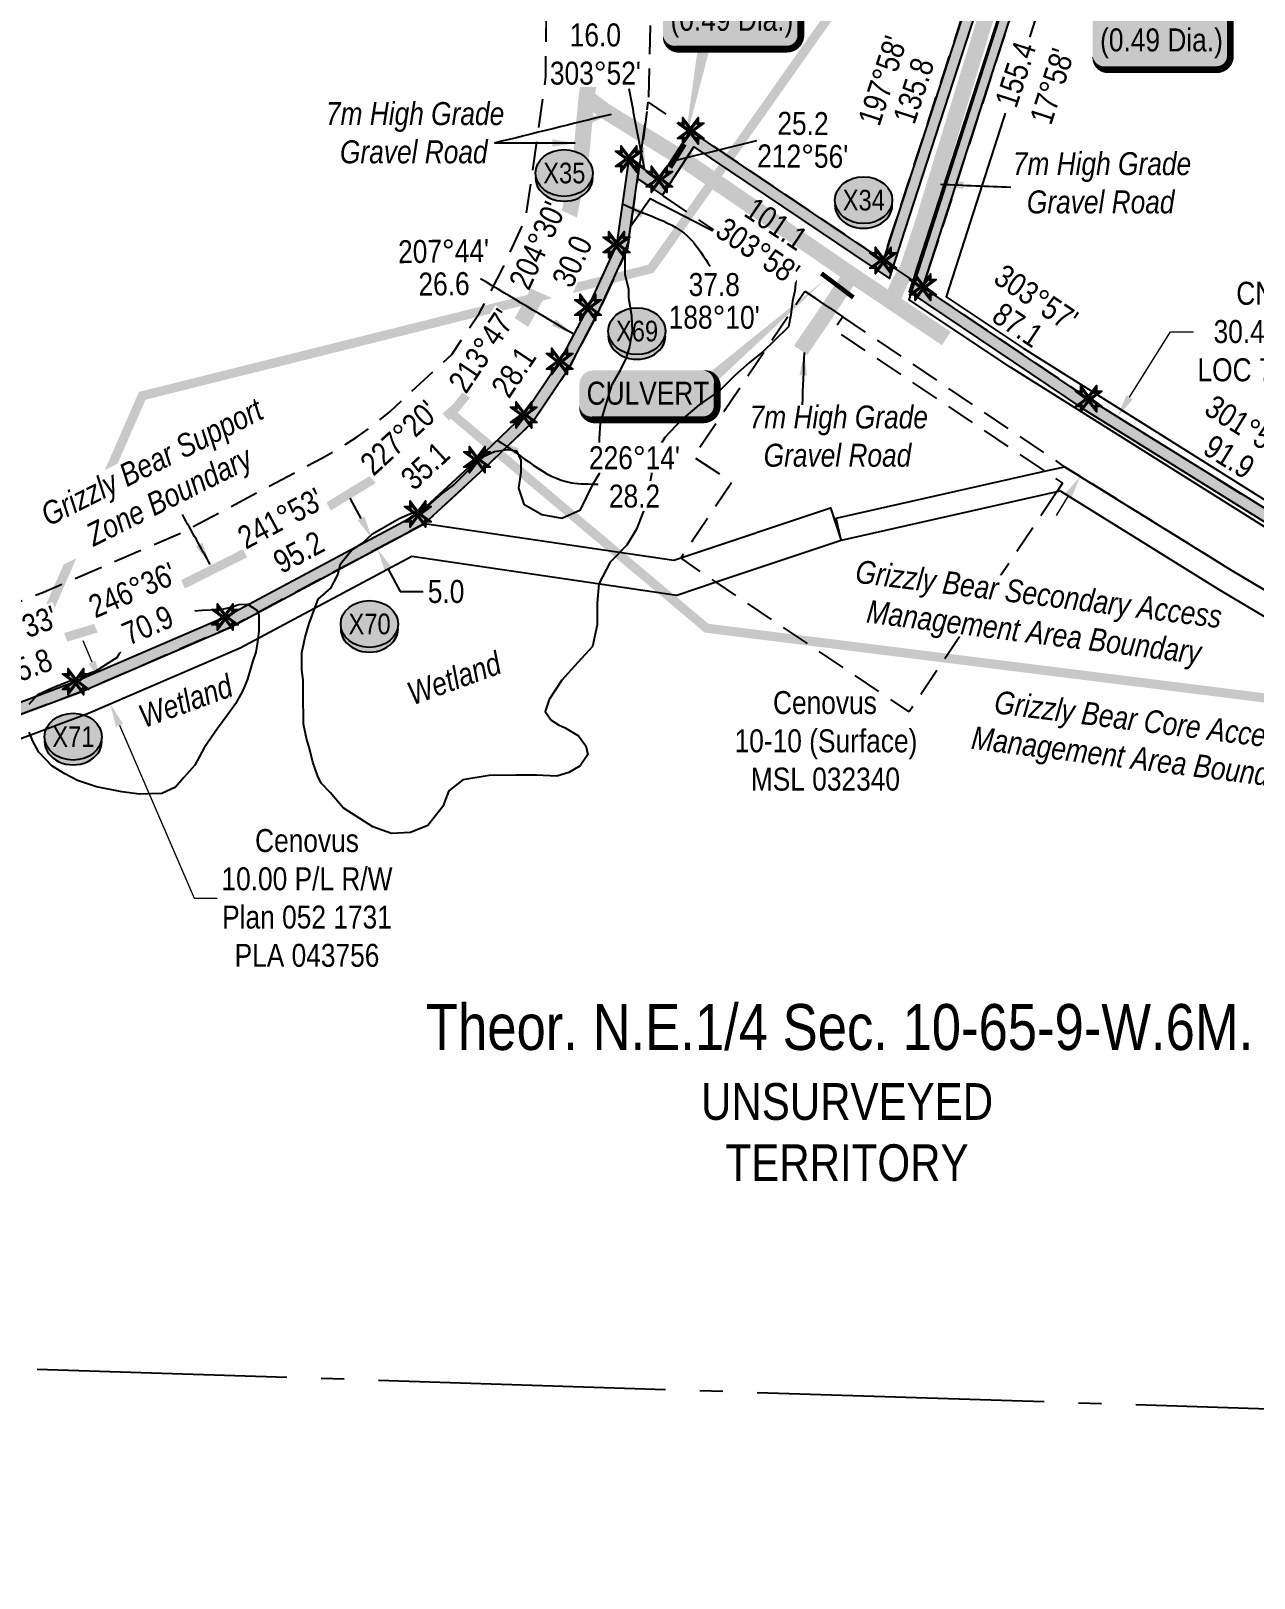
# Model space of a CAD drawing. Extents: x 350972 to 367082, y 6047220 to 6054831.
# Drawn here: x 353321 to 353853, y 6053753 to 6054427 of the extents above; entities that cross this region are included whole.
import ezdxf
from ezdxf.enums import TextEntityAlignment as Align

# ---------------------------------------------------------------- set-up
doc = ezdxf.new("R2010")
doc.units = 0
doc.header["$LTSCALE"] = 5
doc.header["$PDSIZE"] = 0.5
for name, pattern in [('CENTERLINEX3', [5, 2.5, -1, 0.5, -1]), ('DASHDOT2', [12.7, 6.35, -3.175, 0, -3.175]), ('foc-ACCESSROAD', [3.75, 2.5, -1.25]), ('foc-QUARTERLINE', [33, 25, -3, 2, -3])]:
    doc.linetypes.add(name, pattern=pattern)
doc.layers.get('Defpoints').update_dxf_attribs({"color": 9})
for name, color, linetype, lineweight in [('AS-GENERAL', 48, 'Continuous', 18), ('C-AR-T', 13, 'Continuous', 9), ('F-RW-T', 190, 'Continuous', 9), ('F-WS-T', 190, 'Continuous', 9), ('T-TEXT', 48, 'Continuous', 18)]:
    doc.layers.add(name, color=color, linetype=linetype, lineweight=lineweight)
for name, color, linetype in [('AS-ROADS', 254, 'Continuous'), ('AS-WILDLIFE', 131, 'DASHDOT2'), ('AS-WILDLIFE-BLOCK', 131, 'Continuous'), ('C-AR', 13, 'foc-ACCESSROAD'), ('C-RW', 13, 'Continuous'), ('C-SYMBOL', 7, 'Continuous'), ('F-AR', 190, 'foc-ACCESSROAD'), ('F-RW', 190, 'Continuous'), ('F-WS', 190, 'foc-ACCESSROAD'), ('L-BD', 7, 'Continuous'), ('L-BD1', 253, 'Continuous'), ('L-MON', 1, 'Continuous'), ('L-QSEC', 8, 'foc-QUARTERLINE'), ('L-UNS-T', 3, 'Continuous'), ('P-CROSSINGS', 250, 'Continuous'), ('P-PROPOSED', 10, 'Continuous'), ('P-PROPOSED-H', 21, 'Continuous'), ('P-TXT', 4, 'Continuous'), ('WETLAND', 143, 'Continuous'), ('WETLAND-T', 146, 'Continuous')]:
    doc.layers.add(name, color=color, linetype=linetype)
doc.layers.add('AS-TRAPPER BOUNDARY', color=7, linetype='CENTERLINEX3', true_color=0xb85c00, transparency=0.6)
doc.styles.add('175L', font='ARIALN.TTF', dxfattribs={"height": 20})
doc.styles.add('240', font='ARIALN.TTF', dxfattribs={"height": 30})
doc.styles.add('80', font='ARIALN.TTF', dxfattribs={"height": 10})
doc.styles.add('80CG', font='ARIALN.TTF', dxfattribs={"height": 10})
doc.styles.add('80L', font='ARIALN.TTF', dxfattribs={"height": 10})
doc.styles.add('Crossing', font='ARIALN.TTF', dxfattribs={"height": 10})
doc.styles.get("Standard").update_dxf_attribs({"font": 'ARIALN.TTF'})
doc.dimstyles.new('Compass 5 000', dxfattribs={"dimscale": 5, "dimtxt": 9, "dimasz": 2, "dimexe": 0.2, "dimexo": 0.0625, "dimgap": 0.5, "dimtad": 0, "dimtih": 1, "dimtoh": 1, "dimzin": 0, "dimdsep": 46, "dimtxsty": '80CG', "dimcen": 0.1, "dimse1": 1, "dimse2": 1, "dimclrd": 256, "dimclrt": 256, "dimaunit": 1, "dimadec": 4, "dimazin": 0, "dimtfac": 0.06, "dimtofl": 0, "dimtmove": 0, "dimatfit": 1, "dimfxl": 0.2, "dimtolj": 1, "dimtzin": 0, "dimlwd": -1, "dimarcsym": 0})

# ---------------------------------------------------------------- blocks, each defined once
blk = doc.blocks.new('*D460')
at = {"layer": 'Defpoints', "color": 0, "transparency": 16777216}
for p in [(353379.38, 6054154.74), (353383.35, 6054145.57), (353355.12, 6054133.35)]:
    blk.add_point(p, dxfattribs=at)
at = {"layer": 'F-RW-T', "transparency": 16777216}
for p, q in [((353347.18, 6054151.71), (353343.21, 6054160.89)), ((353359.09, 6054124.18), (353391.67, 6054048.88)), ((353391.67, 6054048.88), (353401.67, 6054048.88))]:
    blk.add_line(p, q, dxfattribs=at)
for points in [[(353348.71, 6054152.37), (353345.65, 6054151.05), (353351.15, 6054142.53)], [(353360.62, 6054124.84), (353357.56, 6054123.51), (353355.12, 6054133.35)]]:
    blk.add_solid(points, dxfattribs=at)
at = {"layer": 'F-RW-T', "transparency": 16777216, "insert": (353440.75, 6054048.88), "char_height": 10, "attachment_point": 5, "style": '80CG'}
blk.add_mtext('\\A1;Cenovus\\P10.00 P/L R/W\\PPlan 052 1731\\PPLA 043756', dxfattribs=at)
blk = doc.blocks.new('*D465')
at = {"layer": 'C-AR-T', "transparency": 16777216}
for p, q in [((353799.02, 6054267.08), (353816.79, 6054295.64)), ((353816.79, 6054295.64), (353826.79, 6054295.64)), ((353772.26, 6054224.11), (353766.98, 6054215.62))]:
    blk.add_line(p, q, dxfattribs=at)
for points in [[(353797.6, 6054267.96), (353800.43, 6054266.2), (353793.73, 6054258.59)], [(353770.85, 6054224.99), (353773.68, 6054223.23), (353777.55, 6054232.6)]]:
    blk.add_solid(points, dxfattribs=at)
at = {"layer": 'Defpoints', "color": 0, "transparency": 16777216}
for p in [(353793.73, 6054258.59), (353800.07, 6054254.64), (353783.89, 6054228.65)]:
    blk.add_point(p, dxfattribs=at)
at = {"layer": 'C-AR-T', "transparency": 16777216, "insert": (353861.06, 6054295.64), "char_height": 10, "attachment_point": 5, "style": '80CG'}
blk.add_mtext('\\A1;CNRL\\P30.48 A/R\\PLOC 790602', dxfattribs=at)
blk = doc.blocks.new('*U524')
h = blk.add_hatch(color=254)
edge = h.paths.add_edge_path()
edge.add_line((-24, -11.5), (24, -11.5))
edge.add_arc((24, -5.5), 6, 270, 360)
edge.add_line((30, -5.5), (30, 4))
edge.add_arc((24, 4), 6, 0, 90)
edge.add_line((24, 10), (-24, 10))
edge.add_arc((-24, 4), 6, 90, 180)
edge.add_line((-30, 4), (-30, -5.5))
edge.add_arc((-24, -5.5), 6, 180, 270)
at = {"color": 160, "flags": 128}
blk.add_lwpolyline([(-24, -11.5, 3, 3, 0), (24, -11.5, 3, 3, 0.414214), (30, -5.5, 3, 3, 0), (30, 4, 3, 0, 0.414214), (24, 10, 0, 0, 0), (-24, 10, 0, 0, 0.414214), (-30, 4, 0, 0, 0), (-30, -5.5, 0, 3, 0.414214)], format="xyseb", close=True, dxfattribs=at)
at = {"color": 160, "style": '80'}
blk.add_attdef('ENTER_TEXT_001', (-26.85, -4.92), '', height=10, dxfattribs=at)
blk = doc.blocks.new('*U525')
h = blk.add_hatch(color=254)
edge = h.paths.add_edge_path()
edge.add_line((-24, -20), (24, -20))
edge.add_arc((24, -14), 6, 270, 360)
edge.add_line((30, -14), (30, 12.5))
edge.add_arc((24, 12.5), 6, 0, 90)
edge.add_line((24, 18.5), (-24, 18.5))
edge.add_arc((-24, 12.5), 6, 90, 180)
edge.add_line((-30, 12.5), (-30, -14))
edge.add_arc((-24, -14), 6, 180, 270)
at = {"color": 160, "flags": 128}
blk.add_lwpolyline([(-24, -20, 3, 3, 0), (24, -20, 3, 3, 0.414214), (30, -14, 3, 3, 0), (30, 12.5, 3, 0, 0.414214), (24, 18.5, 0, 0, 0), (-24, 18.5, 0, 0, 0.414214), (-30, 12.5, 0, 0, 0), (-30, -14, 0, 3, 0.414214)], format="xyseb", close=True, dxfattribs=at)
at = {"color": 160, "style": '80'}
blk.add_attdef('ENTER_TEXT_001', (-26.85, -4.92), '', height=10, dxfattribs=at)
blk = doc.blocks.new('xing2')
h = blk.add_hatch(color=50)
h.dxf.hatch_style = 1
edge = h.paths.add_edge_path()
edge.add_ellipse((0, 0), major_axis=(-12.5, 0), ratio=0.816297, start_angle=0, end_angle=360)
h = blk.add_hatch(color=250)
h.dxf.hatch_style = 1
edge = h.paths.add_edge_path()
edge.add_ellipse((0, -2.05), major_axis=(-12.5, 0), ratio=0.816297, start_angle=0, end_angle=180)
edge.add_line((12.5, -2.05), (12.5, 0))
edge.add_ellipse((0, 0), major_axis=(-12.5, 0), ratio=0.816297, start_angle=0, end_angle=180, ccw=False)
edge.add_line((-12.5, 0), (-12.5, -2.05))
at = {"color": 250}
blk.add_ellipse((0, 0), major_axis=(-12.5, 0), ratio=0.816297, dxfattribs=at)
blk.add_ellipse((0, -2.05), major_axis=(-12.5, 0), ratio=0.816297, start_param=0, end_param=3.141593, dxfattribs=at)
at = {"color": 250, "style": 'Crossing'}
blk.add_attdef('CROSSING', text='', height=9, dxfattribs=at).set_placement((0.09, 0.02), align=Align.MIDDLE_CENTER)
at = {"color": 250, "style": 'Crossing', "flags": 1}
for tag, p in [('OWNER', (0.09, -12.49)), ('DESCRIPTION', (0.09, -25.77)), ('LOCATION', (0.09, -39.3)), ('DWG_REF', (0.09, -52.84))]:
    blk.add_attdef(tag, text='', height=9, dxfattribs=at).set_placement(p, align=Align.MIDDLE_CENTER)
blk = doc.blocks.new('TEMP')
h = blk.add_hatch(color=255)
h.dxf.hatch_style = 1
h.paths.add_polyline_path([(0, 0.25), (-0.67, 1.15), (-0.67, 0.67), (-1.15, 0.67), (-0.25, 0), (-1.15, -0.67), (-0.67, -0.67), (-0.67, -1.15), (0, -0.25), (0.67, -1.15), (0.67, -0.67), (1.15, -0.67), (0.25, 0), (1.15, 0.67), (0.67, 0.67), (0.67, 1.15)])
h.paths.add_polyline_path([(0.57, 0.85), (0.57, 0.57), (0.85, 0.57), (0.08, 0), (0.85, -0.57), (0.57, -0.57), (0.57, -0.85), (0, -0.08), (-0.57, -0.85), (-0.57, -0.57), (-0.85, -0.57), (-0.08, 0), (-0.85, 0.57), (-0.57, 0.57), (-0.57, 0.85), (0, 0.08)], flags=16)
h = blk.add_hatch(color=1)
h.dxf.hatch_style = 1
h.paths.add_polyline_path([(0, 0.08), (-0.57, 0.85), (-0.57, 0.57), (-0.85, 0.57), (-0.08, 0), (-0.85, -0.57), (-0.57, -0.57), (-0.57, -0.85), (0, -0.08), (0.57, -0.85), (0.57, -0.57), (0.85, -0.57), (0.08, 0), (0.85, 0.57), (0.57, 0.57), (0.57, 0.85)])
at = {"color": 1}
for p, q in [((-0.08, 0), (0.08, 0)), ((0, 0.08), (0, -0.08))]:
    blk.add_line(p, q, dxfattribs=at)
at = {"color": 255, "flags": 128}
blk.add_lwpolyline([(-0.25, 0), (-1.15, 0.67), (-0.67, 0.67), (-0.67, 1.15), (0, 0.25), (0.67, 1.15), (0.67, 0.67), (1.15, 0.67), (0.25, 0), (1.15, -0.67), (0.67, -0.67), (0.67, -1.15), (0, -0.25), (-0.67, -1.15), (-0.67, -0.67), (-1.15, -0.67)], close=True, dxfattribs=at)
at = {"color": 1, "flags": 128}
blk.add_lwpolyline([(-0.08, 0), (-0.85, 0.57), (-0.57, 0.57), (-0.57, 0.85), (0, 0.08), (0.57, 0.85), (0.57, 0.57), (0.85, 0.57), (0.08, 0), (0.85, -0.57), (0.57, -0.57), (0.57, -0.85), (0, -0.08), (-0.57, -0.85), (-0.57, -0.57), (-0.85, -0.57)], close=True, dxfattribs=at)
blk = doc.blocks.new('*D631')
at = {"layer": 'Defpoints', "color": 0, "transparency": 16777216}
for p in [(353466.89, 6054204.33), (353469.25, 6054199.92), (353471.4, 6054201.07)]:
    blk.add_point(p, dxfattribs=at)
at = {"layer": 'P-TXT', "transparency": 16777216}
for p, q in [((353464.33, 6054214.3), (353459.62, 6054223.12)), ((353476.11, 6054192.25), (353481.38, 6054182.39)), ((353481.38, 6054182.39), (353491.38, 6054182.39))]:
    blk.add_line(p, q, dxfattribs=at)
for points in [[(353465.8, 6054215.09), (353462.86, 6054213.52), (353469.04, 6054205.48)], [(353477.58, 6054193.04), (353474.64, 6054191.47), (353471.4, 6054201.07)]]:
    blk.add_solid(points, dxfattribs=at)
at = {"layer": 'P-TXT', "transparency": 16777216, "insert": (353501.33, 6054182.39), "char_height": 10, "attachment_point": 5, "style": '80CG'}
blk.add_mtext('\\A1;5.0', dxfattribs=at)

msp = doc.modelspace()

# ---------------------------------------------------------------- hatches: boundary and pattern name
at = {"layer": 'P-PROPOSED-H'}
h = msp.add_hatch(color=256, dxfattribs=at)
h.dxf.hatch_style = 1
h.paths.add_polyline_path([(352865.575, 6051530.911), (352846.394, 6051712.416), (352861.427, 6051714.005), (352843.305, 6051885.488), (352749.784, 6051951.143), (352669.459, 6052001.497), (352552.598, 6052063.678), (352495.546, 6052100.649), (351984.16, 6052449.542), (351943.753, 6052482.183), (351920.41, 6052506.628), (351900.788, 6052540.765), (351887.31, 6052596.658), (351866.362, 6052754.753), (351841.297, 6053030.286), (351836.502, 6053086.973), (351812.269, 6053373.495), (351811.604, 6053421.626), (351818.326, 6053445.789), (351845.408, 6053478.257), (351917.664, 6053536.827), (351963.795, 6053562.799), (352030.64, 6053582.012), (352233.88, 6053615.997), (352284.382, 6053628.44), (352316.995, 6053648.48), (352343.381, 6053683.636), (352380.535, 6053746.97), (352424.276, 6053850.534), (352440.444, 6053911.368), (352455.506, 6053940.561), (352486.241, 6053969.986), (352584.846, 6054036.5), (352618.847, 6054037.998), (352706.795, 6054036.916), (352765.268, 6054022.323), (352786.917, 6054015.501), (352892.779, 6053964.522), (352950.904, 6053973.692), (352984.053, 6053985.967), (353012.827, 6054005.999), (353074.58, 6054058.894), (353102.498, 6054075.857), (353130.347, 6054088.052), (353169.457, 6054099.208), (353238.923, 6054110.427), (353272.3, 6054116.771), (353308.027, 6054125.895), (353341.917, 6054138.534), (353407.27, 6054166.808), (353489.563, 6054210.777), (353491.95, 6054212.052), (353518.235, 6054236.279), (353538.99, 6054256.162), (353555.049, 6054280.164), (353567.593, 6054304.032), (353580.381, 6054332.094), (353584.726, 6054362.345), (353595.582, 6054355.062), (353609.258, 6054376.171), (353694.409, 6054318.818), (353701.269, 6054339.967), (353737.551, 6054451.836), (353749.195, 6054455.339), (353703.033, 6054313.009), (353778.459, 6054262.209), (353856.595, 6054213.564), (354059.935, 6054093.899), (354127.416, 6054059.318), (354214.861, 6054014.504), (354293.753, 6053979.396), (354364.884, 6053951.226), (354377.639, 6053941.748), (354397.44, 6053934.081), (354416.56, 6053930.727), (354437.495, 6053922.422), (354523.749, 6053887.87), (354547.288, 6053878.725), (354565.85, 6053871.317), (354761.584, 6053792.179), (354863.274, 6053751.116), (354911.428, 6053735.204), (355270.187, 6053616.656), (355301.51, 6053597.572), (355390.953, 6053521.054), (355700.011, 6053300.303), (355764.104, 6053254.524), (355836.008, 6053206.849), (355887.48, 6053175.541), (355917.363, 6053159.874), (355934.486, 6053149.16), (355951.776, 6053139.498), (355970.139, 6053132.206), (356040.807, 6053095.158), (356256.471, 6052982.105), (356289.137, 6052960.844), (356298.009, 6052950.677), (356312.927, 6052936.875), (356331.509, 6052922.784), (356340.887, 6052913.865), (356505.942, 6052750.213), (356746.616, 6052511.581), (356777.83, 6052480.634), (356819.159, 6052535.756), (356823.291, 6052524.595), (356784.503, 6052472.862), (356815.902, 6052438.264), (356954.635, 6052262.661), (357190.511, 6051931.342), (357280.051, 6051815.083), (357309.205, 6051780.128), (357410.558, 6051660.056), (357463.345, 6051611.058), (357547.956, 6051632.469), (357676.315, 6051708.007), (357816.133, 6051804.657), (357737.38, 6051918.584), (357733.267, 6051915.741), (357809.178, 6051805.927), (357673.622, 6051712.223), (357546.037, 6051637.14), (357464.753, 6051616.572), (357414.182, 6051663.513), (357313.035, 6051783.342), (357283.952, 6051818.21), (357194.529, 6051934.318), (356958.635, 6052265.662), (356819.718, 6052441.497), (356790.979, 6052473.166), (356828.925, 6052523.776), (356820.663, 6052546.095), (356777.274, 6052488.226), (356750.136, 6052515.131), (356509.462, 6052753.763), (356344.37, 6052917.452), (356334.752, 6052926.599), (356316.143, 6052940.711), (356301.6, 6052954.166), (356292.447, 6052964.655), (356259.001, 6052986.423), (356043.128, 6053099.586), (355972.228, 6053136.755), (355953.928, 6053144.023), (355937.033, 6053153.464), (355919.853, 6053164.213), (355889.942, 6053179.894), (355838.69, 6053211.069), (355766.939, 6053258.643), (355702.917, 6053304.371), (355394.037, 6053524.995), (355304.455, 6053601.633), (355272.299, 6053621.223), (354912.996, 6053739.951), (354864.996, 6053755.812), (354763.458, 6053796.814), (354567.714, 6053875.956), (354549.12, 6053883.377), (354525.584, 6053892.521), (354439.346, 6053927.066), (354417.928, 6053935.563), (354398.787, 6053938.92), (354380.077, 6053946.165), (354367.337, 6053955.632), (354295.69, 6053984.005), (354217.019, 6054019.016), (354129.696, 6054063.767), (354062.345, 6054098.281), (353859.185, 6054217.841), (353781.177, 6054266.406), (353708.95, 6054315.051), (353756.895, 6054462.877), (353733.604, 6054455.868), (353696.513, 6054341.51), (353691.7, 6054326.67), (353607.829, 6054383.161), (353594.148, 6054362.044), (353580.908, 6054370.927), (353575.535, 6054333.514), (353563.102, 6054306.233), (353550.746, 6054282.724), (353535.138, 6054259.395), (353514.811, 6054239.922), (353489.031, 6054216.161), (353487.207, 6054215.187), (353405.096, 6054171.314), (353340.05, 6054143.173), (353306.531, 6054130.672), (353271.214, 6054121.653), (353238.058, 6054115.351), (353168.369, 6054104.097), (353128.65, 6054092.767), (353100.187, 6054080.302), (353071.637, 6054062.955), (353009.765, 6054009.959), (352981.72, 6053990.434), (352949.634, 6053978.553), (352893.542, 6053969.703), (352788.762, 6054020.161), (352766.626, 6054027.137), (352707.44, 6054041.908), (352618.768, 6054042.999), (352583.219, 6054041.433), (352483.092, 6053973.892), (352451.446, 6053943.595), (352435.752, 6053913.178), (352419.534, 6053852.157), (352376.057, 6053749.217), (352339.212, 6053686.41), (352313.568, 6053652.242), (352282.429, 6053633.107), (352232.868, 6053620.896), (352029.534, 6053586.896), (351961.852, 6053567.443), (351914.844, 6053540.977), (351841.881, 6053481.833), (351813.798, 6053448.165), (351806.595, 6053422.275), (351807.273, 6053373.249), (351831.52, 6053086.552), (351836.317, 6053029.849), (351861.393, 6052754.198), (351882.388, 6052595.741), (351896.096, 6052538.895), (351916.377, 6052503.612), (351940.36, 6052478.497), (351981.176, 6052445.526), (352492.777, 6052096.486), (352550.06, 6052059.366), (352666.954, 6051997.167), (352747.018, 6051946.977), (352838.572, 6051882.702), (352855.93, 6051718.452), (352840.897, 6051716.862), (352860.678, 6051529.682), (352882.7, 6051475.582), (352908.263, 6051442.648), (352914.755, 6051442.438), (352887.071, 6051478.104)])

# ---------------------------------------------------------------- linework, layer by layer
at = {"layer": 'AS-GENERAL', "const_width": 2, "flags": 128}
for points in [[(353605.227, 6054377.305), (353598.905, 6054367.155)], [(353664.78, 6054321.041), (353678.711, 6054310.551)]]:
    msp.add_lwpolyline(points, dxfattribs=at)
at = {"layer": 'AS-ROADS', "flags": 128}
msp.add_lwpolyline([(353695.374, 6054308.693, 7, 7, 0), (353698.57, 6054316.579, 7, 7, 0), (353702.5, 6054323.546, 7, 7, 0), (353708.679, 6054341.951, 6.999, 6.999, 0), (353741.029, 6054447.581, 6.999, 6.999, 0), (353748.133, 6054468.509, 0, 0, 0)], format="xyseb", dxfattribs=at)
at = {"layer": 'AS-ROADS', "const_width": 7, "flags": 128}
for points in [[(353525.318, 6054283.698), (353545.983, 6054321.085), (353554.783, 6054345.758), (353560.183, 6054372.802), (353562.527, 6054397.766), (353565.333, 6054417.086), (353567.63, 6054434.235)], [(353562.528, 6054397.774), (353570.545, 6054391.767), (353602.549, 6054372.038), (353622.089, 6054358.703), (353677.739, 6054320.549), (353695.374, 6054308.693), (353719.2, 6054292.673)], [(353655.748, 6054287.55), (353666.565, 6054303.393), (353677.739, 6054320.549)]]:
    msp.add_lwpolyline(points, dxfattribs=at)
at = {"layer": 'AS-TRAPPER BOUNDARY', "const_width": 4, "flags": 128}
msp.add_lwpolyline([(353848.583, 6054761.531), (353742.429, 6054538.271), (353590.525, 6054323.037), (353369.009, 6054267.718), (353255.087, 6054006.686), (353079.458, 6053899.042), (352989.277, 6053927.476), (352876.932, 6054052.542), (352701.294, 6054006.656), (352418.071, 6053831.063), (352361.11, 6053554.153), (352264.587, 6053462.39), (352100.025, 6053508.207), (351964.201, 6053580.347), (352123.772, 6053944.942), (352100.036, 6054028.777), (351568.134, 6054067.151)], dxfattribs=at)
at = {"layer": 'AS-WILDLIFE', "const_width": 4, "flags": 128}
for points in [[(357428.862, 6052284.585), (356854.735, 6052363.774), (356440.602, 6052753.545), (356367.519, 6053240.761), (356026.47, 6053654.893), (355417.452, 6053727.976), (354759.712, 6053898.5), (354394.3, 6054069.025), (353614.758, 6054166.469), (353503.254, 6054260.365), (353505.323, 6054262.166), (353534.675, 6054298.004), (353544.756, 6054316.073), (353558.238, 6054362.831), (353562.2, 6054391.739), (353570.893, 6054458.855), (353575.614, 6054479.174), (353587.493, 6054503.874), (353592.335, 6054513.941), (353605.428, 6054562.78), (353613.649, 6054584.238), (353636.691, 6054621.986), (353650.021, 6054635.787), (353690.093, 6054669.845), (353719.944, 6054701.552), (353751.537, 6054760.751), (353752.967, 6054764.633)], [(351568.939, 6054091.758), (351601.25, 6054085.324), (351707.589, 6054058.318), (351725.123, 6054052.39), (351768.218, 6054040.439), (351846.158, 6054026.182), (351872.118, 6054024.832), (351898.078, 6054026.611), (351926.028, 6054031.201), (351968.328, 6054031.654), (352005.732, 6054034.598), (352080.399, 6054040.472), (352194.81, 6054044.734), (352265.31, 6054049.194), (352306.66, 6054049.354), (352551.471, 6054061.006), (352588.121, 6054060.377), (352625.742, 6054063.178), (352681.502, 6054062.268), (352709.662, 6054059.329), (352736.341, 6054053.16), (352782.621, 6054036.221), (352844.369, 6054006.254), (352865.749, 6053998.244), (352886.249, 6053994.715), (352940.059, 6053998.006), (352960.69, 6054003.755), (352984.49, 6054013.844), (353056.403, 6054077.412), (353075.004, 6054089.702), (353107.902, 6054106.978), (353120.055, 6054113.36), (353137.686, 6054118.639), (353185.156, 6054127.091), (353231.627, 6054131.941), (353258.377, 6054139.151), (353348.818, 6054166.479), (353398.481, 6054191.46), (353431.541, 6054208.089), (353470.852, 6054232.159), (353503.254, 6054260.365)]]:
    msp.add_lwpolyline(points, dxfattribs=at)
at = {"layer": 'C-AR', "flags": 128}
msp.add_lwpolyline([(353712.177, 6054324.997), (353708.95, 6054315.051), (353705.507, 6054317.371), (353691.7, 6054326.67), (353694.925, 6054336.613), (353696.513, 6054341.51), (353765.64, 6054554.644), (353838.973, 6054611.963), (353849.328, 6054603.558), (353850.878, 6054602.299), (353854.899, 6054599.035), (353782.771, 6054542.659), (353713.764, 6054329.891), (353712.177, 6054324.997)], close=True, dxfattribs=at)
msp.add_lwpolyline([(358210.116, 6051860.253), (358174.149, 6051857.065), (358109.407, 6051839.161), (358075.554, 6051829.798), (357975.527, 6051833.921), (357907.822, 6051820.17), (357827.24, 6051781.369), (357690.036, 6051686.524), (357557.736, 6051608.668), (357486.142, 6051590.551), (357473.483, 6051587.348), (357466.726, 6051585.638), (357456.165, 6051582.966), (357455.653, 6051583.442), (357433.907, 6051603.625), (357425.192, 6051611.714), (357415.953, 6051620.292), (357412.376, 6051623.613), (357404.281, 6051631.165), (357398.087, 6051636.877), (357392.093, 6051642.441), (357311.602, 6051737.798), (357282.506, 6051772.268), (357170.037, 6051916.177), (357029.233, 6052113.726), (356946.84, 6052229.334), (356931.53, 6052250.815), (356796.453, 6052421.789), (356772.363, 6052448.337), (356762.098, 6052459.648), (356758.996, 6052463.066), (356755.63, 6052466.775), (356755.235, 6052467.167), (356508.145, 6052712.158), (356494.429, 6052725.756), (356480.297, 6052739.768), (356323.148, 6052895.581), (356280.728, 6052935.923), (356269.631, 6052943.139), (356243.581, 6052960.102), (355874.935, 6053153.355), (355822.346, 6053185.344), (355749.658, 6053233.539), (355731.262, 6053246.679), (355701.752, 6053267.757), (355375.241, 6053500.974), (355286.508, 6053576.885), (355259.808, 6053593.152), (354911.979, 6053708.18), (354854.71, 6053727.12), (354675.681, 6053799.661), (354551.965, 6053849.799), (354538.072, 6053855.43), (354283.912, 6053955.79), (354203.908, 6053991.418), (354128.59, 6054029.415), (354098.891, 6054044.398), (354047.857, 6054070.143), (353843.491, 6054191.587), (353770.722, 6054236.837), (353674.056, 6054302.178), (353657.575, 6054313.278), (353584.726, 6054362.345), (353586.155, 6054372.517), (353589.361, 6054395.6), (353691.7, 6054326.67), (353705.507, 6054317.371), (353708.95, 6054315.051), (353781.177, 6054266.406), (353859.185, 6054217.841), (354062.345, 6054098.281), (354100.005, 6054078.983), (354129.696, 6054063.767), (354217.019, 6054019.016), (354295.69, 6053984.005), (354336.158, 6053968.001), (354347.216, 6053963.613), (354391.926, 6053945.876), (354439.346, 6053927.066), (354447.701, 6053923.753), (354525.584, 6053892.521), (354529.346, 6053891.059), (354539.732, 6053887.023), (354544.435, 6053885.197), (354549.12, 6053883.377), (354563.04, 6053877.779), (354567.714, 6053875.956), (354763.458, 6053796.814), (354864.996, 6053755.812), (354912.996, 6053739.951), (355272.299, 6053621.223), (355289.376, 6053610.819), (355304.455, 6053601.633), (355394.037, 6053524.995), (355702.917, 6053304.371), (355732.427, 6053283.293), (355766.939, 6053258.643), (355838.69, 6053211.069), (355889.942, 6053179.894), (355936.881, 6053155.286), (356043.128, 6053099.586), (356259.001, 6052986.423), (356299.698, 6052959.936), (356308.268, 6052951.785), (356312.652, 6052947.615), (356319.036, 6052941.538), (356322.26, 6052938.479), (356344.37, 6052917.452), (356509.462, 6052753.763), (356750.136, 6052515.131), (356773.689, 6052491.78), (356777.274, 6052488.226), (356777.656, 6052487.847), (356780.714, 6052484.478), (356790.979, 6052473.166), (356819.718, 6052441.497), (356958.635, 6052265.662), (357032.135, 6052162.42), (357045.481, 6052143.675), (357067.685, 6052112.48), (357194.529, 6051934.318), (357283.952, 6051818.21), (357287.597, 6051813.479), (357313.035, 6051783.342), (357414.182, 6051663.513), (357439.405, 6051640.103), (357451.428, 6051628.94), (357460.193, 6051620.806)], dxfattribs=at)
at = {"layer": 'C-RW', "flags": 128}
msp.add_lwpolyline([(354129.43, 6054055.53), (354099.72, 6054070.159), (354091.434, 6054074.239), (353901.957, 6054182.927), (353747.283, 6054280.097), (353702.987, 6054309.514), (353705.507, 6054317.371), (353710.275, 6054332.24), (353778.637, 6054545.434), (353850.878, 6054602.299), (353851.796, 6054603.022), (353870.768, 6054630.578), (353890.364, 6054659.051), (353902.716, 6054650.549), (353888.575, 6054630.001), (353862.829, 6054592.613), (353791.516, 6054536.488), (353723.226, 6054323.518), (353719.143, 6054310.786), (353752.707, 6054288.495), (353907.105, 6054191.497), (354096.133, 6054083.068), (354100.074, 6054081.128), (354129.783, 6054066.498)], dxfattribs=at)
at = {"layer": 'F-AR', "flags": 128}
for points in [[(353774.304, 6054763.941), (353746.828, 6054704.305), (353716.393, 6054665.765), (353713.843, 6054662.543), (353679.131, 6054636.792), (353662.542, 6054624.496), (353626.617, 6054568.332), (353601.53, 6054493.135), (353590.278, 6054429.06), (353589.361, 6054395.6), (353586.17, 6054372.511), (353584.726, 6054362.345), (353580.381, 6054332.094), (353567.593, 6054304.032), (353555.049, 6054280.164), (353538.99, 6054256.162), (353518.235, 6054236.279), (353491.95, 6054212.053), (353407.27, 6054166.808), (353341.917, 6054138.534), (353308.027, 6054125.895), (353297.713, 6054123.261), (353272.3, 6054116.771), (353238.923, 6054110.427), (353169.457, 6054099.208), (353130.347, 6054088.052), (353102.498, 6054075.857), (353074.581, 6054058.894), (353012.827, 6054005.999), (352984.053, 6053985.967), (352950.904, 6053973.692), (352892.779, 6053964.522), (352880.521, 6053970.424), (352786.917, 6054015.501), (352765.268, 6054022.323), (352706.795, 6054036.916), (352618.847, 6054037.998), (352584.846, 6054036.5), (352546.376, 6054034.807), (352501.098, 6054032.813), (352470.873, 6054031.482), (352359.224, 6054026.565), (352276.821, 6054024.459), (352239.792, 6054022.494), (352184.224, 6054019.307), (352107.42, 6054015.9), (351881.01, 6054002.174), (351803.717, 6054010.675), (351667.475, 6054045.467), (351613.145, 6054059.34), (351568.185, 6054068.715)], [(351569.702, 6054115.09), (351623.47, 6054103.878), (351669.005, 6054092.25), (351811.91, 6054055.757), (351882.133, 6054048.034), (351995.305, 6054054.895), (352105.07, 6054061.549), (352182.179, 6054064.972), (352237.272, 6054068.132), (352274.483, 6054070.106), (352342.112, 6054071.59), (352357.252, 6054072.23), (352362.105, 6054072.444), (352472.365, 6054077.3), (352502.59, 6054078.631), (352618.122, 6054083.718), (352713.484, 6054082.545), (352787.471, 6054062.736), (352788.25, 6054062.508), (352831.913, 6054039.561), (352887.5, 6054011.26), (352897.726, 6054012.853), (352941.228, 6054019.636), (352943.744, 6054020.075), (352946.241, 6054020.607), (352948.717, 6054021.232), (352951.168, 6054021.946), (352953.592, 6054022.751), (352955.984, 6054023.644), (352958.341, 6054024.626), (352960.662, 6054025.693), (352962.94, 6054026.845), (352965.175, 6054028.08), (352967.363, 6054029.397), (352969.5, 6054030.794), (352971.585, 6054032.268), (352975.584, 6054035.443), (353032.518, 6054084.158), (353040.155, 6054090.455), (353048.017, 6054096.469), (353056.094, 6054102.191), (353064.375, 6054107.613), (353072.849, 6054112.73), (353081.504, 6054117.532), (353090.328, 6054122.016), (353099.312, 6054126.172), (353108.44, 6054129.999), (353117.703, 6054133.488), (353127.088, 6054136.636), (353136.581, 6054139.439), (353146.171, 6054141.893), (353165.586, 6054145.74), (353244.21, 6054158.357), (353256.227, 6054160.504), (353268.16, 6054163.076), (353279.995, 6054166.07), (353291.716, 6054169.482), (353299.291, 6054171.982), (353303.308, 6054173.308), (353326.05, 6054182.179), (353387.286, 6054208.605), (353447.206, 6054240.53), (353452.471, 6054243.462), (353457.624, 6054246.587), (353462.657, 6054249.901), (353467.563, 6054253.401), (353472.335, 6054257.08), (353476.968, 6054260.934), (353485.787, 6054269.146), (353503.772, 6054285.72), (353515.714, 6054303.57), (353526.534, 6054324.156), (353536.069, 6054345.082), (353540.922, 6054378.868), (353544.74, 6054406.634), (353545.04, 6054435.712), (353557.098, 6054504.383), (353585.055, 6054588.18), (353617.434, 6054638.794), (353628.564, 6054656.203), (353644.607, 6054668.094), (353681.737, 6054695.639), (353707.59, 6054728.369), (353724.719, 6054765.55)]]:
    msp.add_lwpolyline(points, dxfattribs=at)
at = {"layer": 'F-RW', "flags": 128}
for points in [[(354128.235, 6054018.403), (354098.536, 6054033.387), (354043.049, 6054061.381), (353838.314, 6054183.031), (353768.936, 6054226.186), (353767.287, 6054225.814), (353673.453, 6054204.668), (353671.261, 6054214.425), (353762.005, 6054234.873), (353764.04, 6054235.332), (353770.722, 6054236.837), (353770.722, 6054236.837), (353843.49, 6054191.587), (354047.857, 6054070.143), (354098.891, 6054044.397), (354128.59, 6054029.415)], [(353308.027, 6054125.895), (353341.917, 6054138.534), (353407.27, 6054166.808), (353491.95, 6054212.053), (353600.489, 6054196.12), (353603.51, 6054197.075), (353668.701, 6054218.891), (353673.453, 6054204.668), (353673.453, 6054204.668), (353618.885, 6054186.452), (353601.846, 6054180.764), (353486.35, 6054197.723), (353411.618, 6054157.797), (353345.651, 6054129.258), (353311.02, 6054116.341)]]:
    msp.add_lwpolyline(points, dxfattribs=at)
at = {"layer": 'F-WS', "flags": 128}
msp.add_lwpolyline([(353767.287, 6054225.814), (353702.979, 6054130.006), (353618.885, 6054186.452), (353603.51, 6054197.075), (353625.656, 6054230.07), (353609.055, 6054241.214), (353657.575, 6054313.278), (353674.056, 6054302.178), (353670.229, 6054296.475), (353762.005, 6054234.873), (353769.839, 6054229.615), (353767.287, 6054225.814)], close=True, dxfattribs=at)
at = {"layer": 'L-QSEC', "flags": 128}
msp.add_lwpolyline([(354091.623, 6053818.645), (353323.213, 6053843.567)], dxfattribs=at)
at = {"layer": 'T-TEXT', "color": 160, "flags": 128}
msp.add_lwpolyline([(353605.227, 6054377.305, 0, 4.999, 0), (353613.335, 6054418.141, 0, 0, 0)], format="xyseb", dxfattribs=at)
at = {"layer": 'WETLAND'}
msp.add_lwpolyline([(353588.488, 6054220.449), (353584.29, 6054209.605), (353580.093, 6054202.609), (353572.747, 6054195.264), (353567.85, 6054185.819), (353567.15, 6054177.424), (353567.15, 6054167.98), (353565.051, 6054158.535), (353558.755, 6054151.539), (353551.759, 6054143.844), (353546.162, 6054135.449), (353544.413, 6054130.202), (353547.128, 6054126.438), (353550.262, 6054124.423), (353553.172, 6054123.08), (353558.993, 6054119.498), (353562.127, 6054115.245), (353563.022, 6054111.439), (353559.664, 6054106.514), (353554.739, 6054103.603), (353549.59, 6054102.036), (353540.635, 6054102.484), (353531.681, 6054102.484), (353520.04, 6054102.26), (353508.622, 6054100.469), (353502.578, 6054095.544), (353499.891, 6054088.828), (353493.399, 6054080.545), (353485.788, 6054077.411), (353477.505, 6054076.963), (353469.445, 6054079.873), (353456.461, 6054088.156), (353450.864, 6054094.872), (353446.979, 6054098.933), (353445.271, 6054102.349), (353443.349, 6054108.113), (353441.855, 6054114.091), (353440.574, 6054118.361), (353439.293, 6054124.766), (353439.293, 6054128.822), (353439.079, 6054134.16), (353439.079, 6054138.857), (353439.079, 6054143.981), (353438.439, 6054148.251), (353438.439, 6054155.723), (353439.934, 6054162.555), (353441.642, 6054168.533), (353445.652, 6054179.082), (353451.113, 6054183.936), (353454.147, 6054189.701), (353455.361, 6054194.555), (353460.215, 6054200.623), (353465.069, 6054203.657), (353469.317, 6054207.602), (353475.081, 6054210.939), (353480.846, 6054214.276), (353487.824, 6054217.31), (353493.589, 6054219.738), (353499.62, 6054225.15), (353504.585, 6054228.783), (353511.266, 6054235.464), (353516.038, 6054240.554), (353522.4, 6054243.417), (353528.127, 6054244.371), (353531.945, 6054243.735), (353533.853, 6054239.599), (353533.853, 6054234.509), (353532.899, 6054227.51), (353535.126, 6054220.511), (353543.079, 6054216.057), (353551.669, 6054214.466), (353559.94, 6054217.966), (353565.349, 6054229.419), (353568.212, 6054233.873), (353568.212, 6054241.19), (353568.212, 6054249.143), (353568.53, 6054255.824), (353571.393, 6054265.05), (353573.62, 6054272.686), (353576.802, 6054278.094), (353579.665, 6054283.502), (353581.256, 6054288.592), (353582.528, 6054295.909), (353582.21, 6054302.59), (353580.938, 6054310.226), (353580.938, 6054314.043), (353579.393, 6054320.49), (353579.393, 6054330.635), (353580.792, 6054334.832), (353581.841, 6054341.828), (353590.236, 6054353.721), (353653.899, 6054320.84), (353653.2, 6054313.495), (353652.15, 6054308.947), (353651.451, 6054303.001), (353650.401, 6054297.754), (353644.255, 6054291.662), (353639.208, 6054286.91), (353633.611, 6054282.363), (353626.965, 6054276.416), (353620.677, 6054270.114), (353611.574, 6054263.824), (353603.879, 6054257.178), (353596.533, 6054249.482), (353591.986, 6054241.787), (353590.936, 6054234.441), (353589.537, 6054226.396), (353588.488, 6054220.449)], close=True, dxfattribs=at)
msp.add_lwpolyline([(353319.786, 6054133.395), (353323.536, 6054137.595), (353329.835, 6054140.445), (353335.985, 6054142.995), (353343.485, 6054145.995), (353348.885, 6054147.945), (353354.285, 6054151.394), (353358.185, 6054153.794), (353359.835, 6054156.794), (353364.184, 6054161.444), (353369.548, 6054166.184), (353372.428, 6054168.104), (353376.556, 6054170.216), (353380.012, 6054171.56), (353383.852, 6054172.808), (353387.692, 6054173.48), (353391.724, 6054174.056), (353395.084, 6054174.344), (353398.731, 6054174.536), (353403.243, 6054174.632), (353407.659, 6054175.688), (353411.115, 6054176.744), (353414.859, 6054176.936), (353418.933, 6054174.344), (353419.833, 6054172.094), (353419.833, 6054169.244), (353419.833, 6054165.194), (353419.233, 6054160.544), (353418.483, 6054156.044), (353416.983, 6054151.844), (353414.883, 6054144.195), (353412.633, 6054139.095), (353409.633, 6054133.545), (353406.333, 6054128.895), (353401.833, 6054122.745), (353395.984, 6054114.345), (353391.934, 6054106.846), (353387.134, 6054101.446), (353383.534, 6054097.246), (353377.534, 6054094.396), (353377.534, 6054094.396), (353367.784, 6054094.096), (353360.135, 6054095.146), (353349.035, 6054097.396), (353340.785, 6054100.096), (353335.235, 6054102.946), (353329.685, 6054106.546), (353323.986, 6054112.395), (353321.286, 6054117.195), (353319.786, 6054121.095)], dxfattribs=at)

# ---------------------------------------------------------------- block references
ref = msp.add_blockref('*U525', (353625.814, 6054438.768), dxfattribs=dict(xscale=0.99986273, yscale=0.99986273, zscale=0.99986273))
ref.add_attrib('ENTER_TEXT_001', 'CULVERT', (353598.925, 6054443.567), dxfattribs={"color": 160, "height": 9.9986, "style": '80'})
ref.add_attrib('ENTER_TEXT_002', '(0.49 Dia.)', (353599.082, 6054426.732), dxfattribs={"color": 160, "height": 9.99863, "style": '80'})
ref = msp.add_blockref('*U525', (353812.91, 6054429.802), dxfattribs=dict(xscale=0.99986273, yscale=0.99986273, zscale=0.99986273))
ref.add_attrib('ENTER_TEXT_001', 'CULVERT', (353786.021, 6054434.601), dxfattribs={"color": 160, "height": 9.9986, "style": '80'})
ref.add_attrib('ENTER_TEXT_002', '(0.49 Dia.)', (353786.177, 6054417.766), dxfattribs={"color": 160, "height": 9.99863, "style": '80'})
at = {"xscale": 0.99986273, "yscale": 0.99986273, "zscale": 0.99986273}
msp.add_blockref('*U524', (353589.393, 6054268.772), dxfattribs=at).add_auto_attribs({'ENTER_TEXT_001': 'CULVERT'})
at = {"layer": 'L-MON'}
for p, xscale, yscale, zscale in [((353607.829, 6054383.161), 4.999313650000029, 4.999313650000029, 4.999313650000029), ((353580.908, 6054370.927), 5, 5, 5), ((353594.148, 6054362.044), 5, 5, 5), ((353691.7, 6054326.67), 4.999313650000029, 4.999313650000029, 4.999313650000029), ((353708.95, 6054315.051), 4.999313650000029, 4.999313650000029, 4.999313650000029), ((353781.177, 6054266.406), 4.999313650000029, 4.999313650000029, 4.999313650000029), ((353405.096, 6054171.314), 4.999313650000024, 4.999313650000024, 4.999313650000024)]:
    msp.add_blockref('TEMP', p, dxfattribs=dict(at, xscale=xscale, yscale=yscale, zscale=zscale))
at = {"layer": 'P-CROSSINGS', "xscale": 0.99986273, "yscale": 0.99986273, "zscale": 0.99986273}
for p, values in [((353683.161, 6054352.928), {'CROSSING': 'X34'}), ((353467.932, 6054168.292), {'CROSSING': 'X70'}), ((353338.919, 6054119.189), {'CROSSING': 'X71'})]:
    msp.add_blockref('xing2', p, dxfattribs=at).add_auto_attribs(values)

# ---------------------------------------------------------------- texts
at = {"layer": 'C-SYMBOL', "color": 3, "style": '175L'}
msp.add_text('Theor. N.E.1/4 Sec. 10-65-9-W.6M.', height=20, dxfattribs=at).set_placement((353672.715, 6053976.716), align=Align.BOTTOM_CENTER)
at = {"layer": 'F-WS-T', "insert": (353626.33, 6054139.061), "char_height": 10, "attachment_point": 1, "style": '80L'}
msp.add_mtext_dynamic_manual_height_columns('\\pi17.38629;Cenovus\\P\\pi0.66392;10-10 (Surface)\\P\\pi7.72394;MSL 032340', width=78.99495, gutter_width=50, heights=[0], dxfattribs=at)
at = {"layer": 'L-BD', "style": '80L'}
for s, rotation, p in [("197°58'", 72.0303, (353691.372, 6054405.031)), ('135.8', 72.0303, (353704.925, 6054400.635)), ("207°44'", 0.78235, (353500.247, 6054330.735)), ('26.6', 0.78235, (353500.442, 6054316.488)), ("303°57'", 326.0391, (353758.329, 6054310.424)), ('87.1', 326.0391, (353750.37, 6054298.607)), ("301°54'", 328.0954, (353850.349, 6054253.917)), ('91.9', 328.0954, (353842.423, 6054241.185))]:
    msp.add_text(s, height=9.9986, rotation=rotation, dxfattribs=at).set_placement(p, align=Align.MIDDLE)
at = {"layer": 'L-BD1'}
for s, rotation, p in [('25.2', 359.585887, (353656.766, 6054386.361)), ("212%%d56'", 359.585887, (353656.663, 6054372.114)), ('101.1', 326.037868, (353645.116, 6054342.598)), ('37.8', 359.892196, (353618.132, 6054316.183)), ("188%%d10'", 359.892196, (353618.106, 6054301.935))]:
    msp.add_text(s, height=9.9986, rotation=rotation, dxfattribs=at).set_placement(p, align=Align.MIDDLE_CENTER)
at = {"layer": 'L-UNS-T', "color": 3, "insert": (353675.958, 6053946.814), "char_height": 15.99483, "attachment_point": 5, "style": '80L'}
msp.add_mtext_dynamic_manual_height_columns('UNSURVEYED TERRITORY', width=126.37292, gutter_width=47.485, heights=[0], dxfattribs=at)
at = {"layer": 'T-TEXT', "char_height": 9.99863, "attachment_point": 1, "style": '80L'}
for insert in [(353448.252, 6054395.663), (353747.413, 6054373.848), (353632.78, 6054263.483)]:
    msp.add_mtext_dynamic_manual_height_columns('\\pi0.75099;{\\fArial Narrow|b0|i1|c0|p34;7m High Grade\\P\\pi6.87225;Gravel Road}', width=77.49427, gutter_width=50, heights=[0], dxfattribs=dict(at, insert=insert))
at = {"layer": 'WETLAND-T', "char_height": 10.00052, "attachment_point": 1, "rotation": 20, "style": '80L'}
for insert in [(353482.652, 6054141.919), (353365.694, 6054132.015)]:
    msp.add_mtext_dynamic_manual_height_columns('\\pi0.76627;{\\fArial Narrow|b0|i1|c0|p34;Wetland}', width=42.6875, gutter_width=50, heights=[0], dxfattribs=dict(at, insert=insert))

# ---------------------------------------------------------------- dimensions: what is measured, and where the dimension line sits
at = {"layer": 'C-AR-T'}
dim = msp.add_linear_dim(base=(353793.73, 6054258.59), p1=(353783.888, 6054228.65), p2=(353800.071, 6054254.643), angle=58.095419, text='CNRL\\P30.48 A/R\\PLOC 790602', dimstyle='Compass 5 000', dxfattribs=at)
dim.commit()
dim.dimension.update_dxf_attribs({"geometry": '*D465', "text_midpoint": (353861.063, 6054295.636), "dimtype": 161})

# ---------------------------------------------------------------- leaders
at = {"layer": 'AS-WILDLIFE-BLOCK', "path_type": 1}
msp.add_leader([(353398.639, 6054194.214), (353386.497, 6054215.928)], dimstyle='Compass 5 000', override={"dimgap": 0.5, "dimtad": 0}, dxfattribs=at)
at = {"layer": 'L-BD', "path_type": 1}
for points in [[(353599.178, 6054369.806), (353636.67, 6054378.881)], [(353523.575, 6054248.317), (353555.909, 6054229.85), (353567.527, 6054229.17)]]:
    msp.add_leader(points, dimstyle='Compass 5 000', override={"dimgap": 0.5, "dimtad": 0}, dxfattribs=at)
at = {"layer": 'L-BD1', "path_type": 1}
msp.add_leader([(353578.102, 6054351.388), (353607.839, 6054335.99), (353616.291, 6054324.135)], dimstyle='Compass 5 000', override={"dimgap": 0.5, "dimtad": 0}, dxfattribs=at)
at = {"layer": 'T-TEXT', "path_type": 1}
for points in [[(353573.206, 6054390.329), (353522.433, 6054377.828)], [(353557.573, 6054377.828), (353522.433, 6054377.828)], [(353716.722, 6054359.845), (353747.235, 6054358.674)], [(353657.279, 6054286.547), (353656.37, 6054263.755)]]:
    msp.add_leader(points, dimstyle='Compass 5 000', override={"dimgap": 0.5, "dimtad": 0}, dxfattribs=at)

# ---------------------------------------------------------------- next in the draw order: texts
at = {"layer": 'AS-WILDLIFE-BLOCK', "char_height": 10.00329, "attachment_point": 5, "style": '240', "bg_fill": 3, "box_fill_scale": 1.1, "bg_fill_color": 256, "bg_fill_transparency": 0}
for s, width, insert, rotation in [('{\\fArial Narrow|b0|i1|c0|p34;\\C131;Grizzly Bear Support\\PZone Boundary}', 106.27412, (353377.615, 6054230.115), 26.702421), ('{\\fArial Narrow|b0|i1|c0|p34;\\C131;Grizzly Bear Secondary Access Management Area Boundary}', 170.34524, (353758.242, 6054171.615), 352.874914)]:
    msp.add_mtext_dynamic_manual_height_columns(s, width=width, gutter_width=45.015, heights=[0], dxfattribs=dict(at, insert=insert, rotation=rotation))
at = {"layer": 'AS-WILDLIFE-BLOCK', "insert": (353803.827, 6054116.58), "char_height": 9.99677, "attachment_point": 5, "rotation": 352.874914, "style": '240', "bg_fill": 3, "box_fill_scale": 1.15, "bg_fill_color": 256, "bg_fill_true_color": 256, "bg_fill_transparency": 0}
msp.add_mtext_dynamic_manual_height_columns('{\\fArial Narrow|b0|i1|c0|p34;Grizzly Bear Core Access \\PManagement Area Boundary}', width=147.2216, gutter_width=44.985, heights=[0], dxfattribs=at)

# ---------------------------------------------------------------- next in the draw order: linework, layer by layer
at = {"layer": 'P-PROPOSED', "flags": 128}
for points in [[(354129.696, 6054063.767), (354062.345, 6054098.281), (353859.185, 6054217.841), (353781.177, 6054266.406), (353708.95, 6054315.051), (353756.895, 6054462.877), (353733.604, 6054455.868), (353696.513, 6054341.51), (353691.7, 6054326.67), (353607.829, 6054383.161), (353594.148, 6054362.044), (353580.908, 6054370.927), (353575.535, 6054333.514), (353563.102, 6054306.233), (353550.746, 6054282.724), (353535.138, 6054259.395), (353514.811, 6054239.922), (353489.031, 6054216.161), (353487.207, 6054215.187), (353405.096, 6054171.314), (353340.05, 6054143.173), (353306.531, 6054130.672)], [(353308.027, 6054125.895), (353341.917, 6054138.534), (353407.27, 6054166.808), (353489.563, 6054210.777), (353491.95, 6054212.052), (353518.235, 6054236.279), (353538.99, 6054256.162), (353555.049, 6054280.164), (353567.593, 6054304.032), (353580.381, 6054332.094), (353584.726, 6054362.345), (353595.582, 6054355.062), (353609.258, 6054376.171), (353694.409, 6054318.818), (353701.269, 6054339.967), (353737.551, 6054451.836), (353749.195, 6054455.339), (353703.033, 6054313.009), (353778.459, 6054262.209), (353856.595, 6054213.564), (354059.935, 6054093.899), (354127.416, 6054059.318)]]:
    msp.add_lwpolyline(points, dxfattribs=at)

# ---------------------------------------------------------------- next in the draw order: texts
at = {"layer": 'L-BD', "char_height": 9.9986, "attachment_point": 1, "style": '80L', "bg_fill": 3, "box_fill_scale": 1.15, "bg_fill_color": 256, "bg_fill_true_color": 256, "bg_fill_transparency": 0}
for s, insert, width in [("226°14'", (353563.564, 6054245.739), 39.8312), ('28.2', (353572.253, 6054229.034), 22.40719)]:
    msp.add_mtext(s, dxfattribs=dict(at, insert=insert, width=width))
at = {"layer": 'L-BD', "char_height": 9.99863, "attachment_point": 2, "style": '80L', "bg_fill": 3, "box_fill_scale": 1.1, "bg_fill_color": 256, "bg_fill_transparency": 0}
for s, insert, width, rotation in [("241°53' 95.2", (353426.903, 6054218.77), 39.76777, 28.1157), ("249°33' 35.8", (353311.006, 6054169.707), 39.16693, 20.4535)]:
    msp.add_mtext(s, dxfattribs=dict(at, insert=insert, width=width, rotation=rotation))
at = {"layer": 'L-BD1', "insert": (353566.354, 6054429.949), "char_height": 9.99863, "width": 40.02935, "attachment_point": 2, "bg_fill": 3, "box_fill_scale": 1.1, "bg_fill_color": 256, "bg_fill_transparency": 0}
msp.add_mtext("16.0 303%%D52'", dxfattribs=at)
at = {"layer": 'L-BD1', "insert": (353744.564, 6054409.264), "char_height": 9.99863, "width": 32.81793, "attachment_point": 2, "rotation": 72.030411, "bg_fill": 3, "box_fill_scale": 1.1, "bg_fill_color": 256, "bg_fill_transparency": 0}
msp.add_mtext("155.4 17%%d58'", dxfattribs=at)
at = {"layer": 'L-BD1', "insert": (353639.904, 6054334.958), "char_height": 9.9986, "width": 39.16693, "attachment_point": 2, "rotation": 326.037868, "bg_fill": 3, "box_fill_scale": 1.15, "bg_fill_color": 256, "bg_fill_true_color": 256, "bg_fill_transparency": 0}
msp.add_mtext("303%%D58'", dxfattribs=at)

# ---------------------------------------------------------------- next in the draw order: linework, layer by layer
at = {"layer": 'T-TEXT', "color": 160, "flags": 128}
msp.add_lwpolyline([(353666.77, 6054318.64, 0, 4.999, 0), (353617.574, 6054275.846, 0, 0, 0)], format="xyseb", dxfattribs=at)

# ---------------------------------------------------------------- next in the draw order: block references
at = {"layer": 'L-MON', "xscale": 4.999313650000024, "yscale": 4.999313650000024, "zscale": 4.999313650000024}
msp.add_blockref('TEMP', (353340.049, 6054143.174), dxfattribs=at)

# ---------------------------------------------------------------- next in the draw order: texts
at = {"layer": 'L-BD', "char_height": 9.99863, "attachment_point": 2, "style": '80L', "bg_fill": 3, "box_fill_scale": 1.1, "bg_fill_color": 256, "bg_fill_transparency": 0}
for s, insert, width, rotation in [("227°20' 35.1", (353477.541, 6054253.177), 39.83017, 42.665778), ("246°36' 70.9", (353362.744, 6054187.709), 40.42891, 23.3945)]:
    msp.add_mtext(s, dxfattribs=dict(at, insert=insert, width=width, rotation=rotation))

# ---------------------------------------------------------------- next in the draw order: leaders
at = {"layer": 'L-BD', "path_type": 1}
msp.add_leader([(353587.932, 6054365.918), (353581.004, 6054401.447)], dimstyle='Compass 5 000', override={"dimgap": 0.5, "dimtad": 0}, dxfattribs=at)

# ---------------------------------------------------------------- next in the draw order: block references
at = {"layer": 'L-MON'}
for p, xscale, yscale, zscale in [((353514.811, 6054239.922), 5, 5, 5), ((353489.031, 6054216.161), 4.999313650000024, 4.999313650000024, 4.999313650000024)]:
    msp.add_blockref('TEMP', p, dxfattribs=dict(at, xscale=xscale, yscale=yscale, zscale=zscale))

# ---------------------------------------------------------------- next in the draw order: texts
at = {"layer": 'L-BD', "insert": (353512.743, 6054290.172), "char_height": 9.99863, "width": 37.5463, "attachment_point": 2, "rotation": 56.2158, "style": '80L', "bg_fill": 3, "box_fill_scale": 1.1, "bg_fill_color": 256, "bg_fill_transparency": 0}
msp.add_mtext("213°47' 28.1", dxfattribs=at)

# ---------------------------------------------------------------- next in the draw order: dimensions: what is measured, and where the dimension line sits
at = {"layer": 'F-RW-T'}
dim = msp.add_linear_dim(base=(353355.12, 6054133.355), p1=(353379.384, 6054154.744), p2=(353383.353, 6054145.569), angle=293.394535, text='Cenovus\\P10.00 P/L R/W\\PPlan 052 1731\\PPLA 043756', dimstyle='Compass 5 000', dxfattribs=at)
dim.commit()
dim.dimension.update_dxf_attribs({"geometry": '*D460', "text_midpoint": (353440.753, 6054048.878), "dimtype": 161})
at = {"layer": 'P-TXT'}
dim = msp.add_linear_dim(base=(353471.397, 6054201.071), p1=(353466.889, 6054204.331), p2=(353469.245, 6054199.922), angle=298.116077, text='5.0', dimstyle='Compass 5 000', dxfattribs=at)
dim.commit()
dim.dimension.update_dxf_attribs({"geometry": '*D631', "text_midpoint": (353501.328, 6054182.395), "dimtype": 161})

# ---------------------------------------------------------------- next in the draw order: block references
at = {"layer": 'L-MON', "xscale": 4.999313650000024, "yscale": 4.999313650000024, "zscale": 4.999313650000024}
for p in [(353550.746, 6054282.724), (353535.138, 6054259.395)]:
    msp.add_blockref('TEMP', p, dxfattribs=at)

# ---------------------------------------------------------------- next in the draw order: leaders
at = {"layer": 'L-BD', "path_type": 1}
msp.add_leader([(353556.931, 6054294.492), (353516.338, 6054318.677)], dimstyle='Compass 5 000', override={"dimgap": 0.5, "dimtad": 0}, dxfattribs=at)

# ---------------------------------------------------------------- next in the draw order: texts
at = {"layer": 'L-BD', "insert": (353536.509, 6054335.31), "char_height": 9.99863, "width": 34.45805, "attachment_point": 2, "rotation": 65.5005, "style": '80L', "bg_fill": 3, "box_fill_scale": 1.1, "bg_fill_color": 256, "bg_fill_transparency": 0}
msp.add_mtext("204°30' 30.0", dxfattribs=at)

# ---------------------------------------------------------------- next in the draw order: block references
at = {"layer": 'L-MON', "xscale": 4.999313650000024, "yscale": 4.999313650000024, "zscale": 4.999313650000024}
for p in [(353575.535, 6054333.514), (353563.102, 6054306.233)]:
    msp.add_blockref('TEMP', p, dxfattribs=at)
at = {"layer": 'P-CROSSINGS', "xscale": 0.99986273, "yscale": 0.99986273, "zscale": 0.99986273}
for p, values in [((353552.742, 6054364.756), {'CROSSING': 'X35'}), ((353584.416, 6054295.901), {'CROSSING': 'X69'})]:
    msp.add_blockref('xing2', p, dxfattribs=at).add_auto_attribs(values)

doc.saveas('drawing.dxf')
